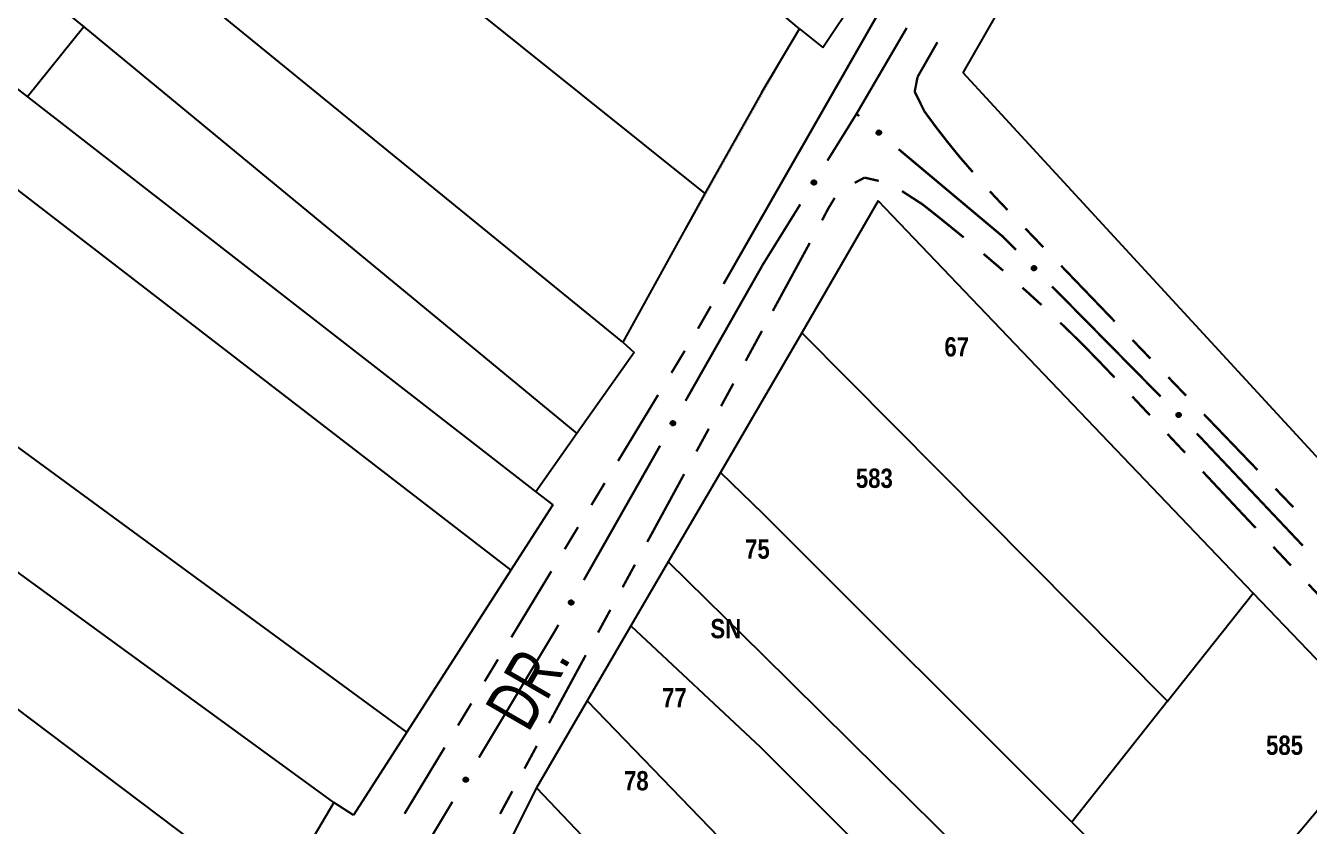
# Model space of a CAD drawing. Extents: x 201549 to 203722, y 4857623 to 4859778.
# Drawn here: x 202261.4 to 202361.1, y 4859277.8 to 4859340 of the extents above; entities that cross this region are included whole.
import ezdxf
from ezdxf.enums import TextEntityAlignment as Align

# ---------------------------------------------------------------- set-up
doc = ezdxf.new("R2010")
doc.units = 0
doc.header["$LTSCALE"] = 1.5
doc.header["$MEASUREMENT"] = 0
for name, color, linetype in [('CD-MALHA-LOTES', 40, 'CONTINUOUS'), ('RU-QUADRAS', 6, 'CONTINUOUS'), ('SV-EIXO-RUA-N-PAV', 6, 'CONTINUOUS'), ('SV-RUA-NAO-PAV-S-GUIA-C-GUIA', 7, 'CONTINUOUS'), ('SV-TXT-RUA-N-PAV-S-GUIA-C-GUIA', 7, 'CONTINUOUS'), ('Th_NmrPort', 1, 'CONTINUOUS')]:
    doc.layers.add(name, color=color, linetype=linetype)
doc.styles.add('ARIAL', font='ARIAL.TTF')
doc.styles.get("Standard").update_dxf_attribs({"font": 'swisscbo.ttf'})

msp = doc.modelspace()

# ---------------------------------------------------------------- linework, layer by layer
at = {"layer": 'CD-MALHA-LOTES', "linetype": 'Continuous'}
for p, q in [((202334.2, 4859336.31), (202359.63, 4859380.78)), ((202275.3, 4859358.1), (202314.15, 4859326.96)), ((202239.23, 4859351.81), (202261.57, 4859334.45)), ((202307.78, 4859315.41), (202267.56, 4859348.19)), ((202235.25, 4859346.92), (202299.1, 4859297.7)), ((202323.32, 4859338.28), (202327.14, 4859344.02)), ((202263.11, 4859342.22), (202265.95, 4859339.88)), ((202321.5, 4859339.72), (202318.59, 4859342.21)), ((202265.95, 4859339.88), (202261.57, 4859334.45)), ((202265.95, 4859339.88), (202304.23, 4859308.33)), ((202318.59, 4859334.81), (202321.5, 4859339.72)), ((202321.5, 4859339.72), (202323.32, 4859338.28)), ((202369.96, 4859297.49), (202334.2, 4859336.31)), ((202261.57, 4859334.45), (202301.04, 4859303.8)), ((202318.59, 4859334.81), (202314.15, 4859326.96)), ((202314.15, 4859326.96), (202307.78, 4859315.41)), ((202327.6, 4859326.37), (202321.68, 4859316.14)), ((202356.73, 4859295.93), (202327.6, 4859326.37)), ((202210.12, 4859325.14), (202280.74, 4859271.88)), ((202291.02, 4859285.14), (202244.23, 4859319.4)), ((202307.78, 4859315.41), (202308.67, 4859314.62)), ((202321.68, 4859316.14), (202318.59, 4859310.8)), ((202321.68, 4859316.14), (202350.07, 4859287.55)), ((202308.67, 4859314.62), (202304.23, 4859308.33)), ((202285.35, 4859279.67), (202239.3, 4859313.24)), ((202318.59, 4859310.8), (202315.37, 4859305.29)), ((202304.23, 4859308.33), (202301.04, 4859303.8)), ((202315.37, 4859305.29), (202311.32, 4859298.36)), ((202315.37, 4859305.29), (202318.65, 4859302.12)), ((202301.04, 4859303.8), (202302.35, 4859302.79)), ((202302.35, 4859302.79), (202299.1, 4859297.7)), ((202342.63, 4859278.16), (202318.65, 4859302.12)), ((202311.32, 4859298.36), (202308.42, 4859293.39)), ((202311.32, 4859298.36), (202318.64, 4859291.17)), ((202299.1, 4859297.7), (202291.02, 4859285.14)), ((202350.07, 4859287.55), (202356.73, 4859295.93)), ((202366.91, 4859285.29), (202356.73, 4859295.93)), ((202308.42, 4859293.39), (202305.02, 4859287.56)), ((202308.42, 4859293.39), (202318.48, 4859283.98)), ((202347.63, 4859262.52), (202318.64, 4859291.17)), ((202305.02, 4859287.56), (202301.08, 4859280.82)), ((202305.02, 4859287.56), (202318.83, 4859273.29)), ((202350.07, 4859287.55), (202342.63, 4859278.16)), ((202352.58, 4859268.23), (202366.91, 4859285.29)), ((202291.02, 4859285.14), (202286.88, 4859278.69)), ((202331.42, 4859271.05), (202318.48, 4859283.98)), ((202301.08, 4859280.82), (202296.66, 4859272.06)), ((202301.08, 4859280.82), (202318.59, 4859262.44)), ((202285.35, 4859279.67), (202280.74, 4859271.88)), ((202286.88, 4859278.69), (202285.35, 4859279.67)), ((202342.63, 4859278.16), (202352.58, 4859268.23))]:
    msp.add_line(p, q, dxfattribs=at)
at = {"layer": 'RU-QUADRAS', "linetype": 'Continuous'}
msp.add_lwpolyline([(202366.34, 4859415.34, 0.01, 0.01, 0), (202357.44, 4859399.1, 0.01, 0.01, 0), (202353.69, 4859393, 0.01, 0.01, 0), (202340.18, 4859371.7, 0.01, 0.01, 0), (202338.96, 4859372.54, 0.01, 0.01, 0), (202332.55, 4859362.51, 0.01, 0.01, 0), (202330.49, 4859364.15, 0.01, 0.01, 0), (202328.19, 4859360.71, 0.01, 0.01, 0), (202331.03, 4859358.3, 0.01, 0.01, 0), (202328.84, 4859354.56, 0.01, 0.01, 0), (202327.32, 4859355.65, 0.01, 0.01, 0), (202322.4, 4859347.78, 0.01, 0.01, 0), (202327.14, 4859344.02, 0.01, 0.01, 0), (202323.32, 4859338.28, 0.01, 0.01, 0), (202321.5, 4859339.72, 0.01, 0.01, 0), (202307.78, 4859315.41, 0.01, 0.01, 0), (202308.67, 4859314.62, 0.01, 0.01, 0), (202301.04, 4859303.8, 0.01, 0.01, 0), (202302.35, 4859302.79, 0.01, 0.01, 0), (202286.88, 4859278.69, 0.01, 0.01, 0), (202285.35, 4859279.67, 0.01, 0.01, 0), (202232.19, 4859189.84, 0.01, 0.01, 0)], format="xyseb", dxfattribs=at)
for points in [[(202334.2, 4859336.31, 0.01, 0.01, 0), (202359.63, 4859380.78, 0.01, 0.01, 0), (202431.07, 4859305.95, 0.01, 0.01, 0), (202473.24, 4859258.37, 0.01, 0.01, 0), (202504.96, 4859225.34, 0.01, 0.01, 0), (202609.09, 4859113.89, 0.01, 0.01, 0), (202649.91, 4859068.53, 0.01, 0.01, 0), (202690.97, 4859026.08, 0.01, 0.01, 0), (202707.86, 4859007.86, 0.01, 0.01, 0), (202732.76, 4858982.37, 0.01, 0.01, 0), (202786.51, 4858923.72, 0.01, 0.01, 0), (202817.55, 4858891.17, 0.01, 0.01, 0), (202785.28, 4858854.63, 0.01, 0.01, 0), (202645.57, 4859005.19, 0.01, 0.01, 0), (202637.52, 4859012.98, 0.01, 0.01, 0), (202489.97, 4859168.83, 0.01, 0.01, 0), (202473.82, 4859188.57, 0.01, 0.01, 0.016393216), (202447.13, 4859214.72, 0.01, 0.01, -0.003003976)], [(202296.66, 4859272.06, 0.01, 0.01, 0), (202301.08, 4859280.82, 0.01, 0.01, 0), (202327.6, 4859326.37, 0.01, 0.01, 0), (202458, 4859190.14, 0.01, 0.01, 0), (202492.25, 4859148.12, 0.01, 0.01, 0), (202461.35, 4859098.41, 0.01, 0.01, 0), (202440.06, 4859120.37, 0.01, 0.01, 0), (202413.97, 4859149.89, 0.01, 0.01, 0), (202334.25, 4859234.84, 0.01, 0.01, 0), (202328.48, 4859239.81, 0.01, 0.01, 0), (202318.59, 4859250.54, 0.01, 0.01, 0)]]:
    msp.add_lwpolyline(points, format="xyseb", close=True, dxfattribs=at)
at = {"layer": 'SV-EIXO-RUA-N-PAV', "const_width": 0.18}
for points in [[(202329.824136, 4859339.79996), (202326.291448, 4859333.756773)], [(202325.925637, 4859333.130998), (202323.669651, 4859329.499551)], [(202326.291448, 4859333.756773), (202325.925637, 4859333.130998)], [(202326.130805, 4859332.958935), (202325.925637, 4859333.130998)], [(202337.317045, 4859323.577636), (202329.195667, 4859330.3886)], [(202321.55886, 4859326.101822), (202318.920371, 4859321.854661)], [(202337.598394, 4859323.29238), (202337.317045, 4859323.577636)], [(202338.300607, 4859322.580413), (202337.598394, 4859323.29238)], [(202318.58, 4859321.29285), (202312.656418, 4859310.856799)], [(202318.58, 4859321.29285), (202312.656418, 4859310.856799)], [(202318.920371, 4859321.854661), (202318.58, 4859321.306767)], [(202349.536023, 4859311.18895), (202341.109461, 4859319.732547)], [(202360.574766, 4859299.607667), (202352.335284, 4859308.331825)], [(202310.68189, 4859307.378115), (202304.758308, 4859296.942063)], [(202310.68189, 4859307.378115), (202304.758308, 4859296.942063)], [(202302.783781, 4859293.463379), (202302.547131, 4859293.046455)], [(202302.783781, 4859293.463379), (202302.547131, 4859293.046455)], [(202302.547131, 4859293.046455), (202296.619834, 4859283.167626)], [(202302.547131, 4859293.046455), (202296.619834, 4859283.167626)], [(202294.561851, 4859279.737654), (202290.445885, 4859272.877711)], [(202294.561851, 4859279.737654), (202290.445885, 4859272.877711)]]:
    msp.add_lwpolyline(points, dxfattribs=at)
at = {"layer": 'SV-EIXO-RUA-N-PAV'}
for points in [[(202327.70259, 4859331.497095), (202327.653935, 4859331.49213), (202327.611102, 4859331.497811), (202327.576742, 4859331.512833), (202327.549839, 4859331.534024), (202327.524759, 4859331.558803), (202327.504984, 4859331.589365), (202327.49055, 4859331.628146), (202327.485227, 4859331.67692), (202327.493931, 4859331.720415), (202327.506855, 4859331.75489), (202327.527337, 4859331.784214), (202327.551817, 4859331.808175), (202327.584242, 4859331.827666), (202327.623686, 4859331.84191), (202327.672859, 4859331.846076), (202327.714813, 4859331.840218), (202327.747667, 4859331.824816), (202327.777017, 4859331.804038), (202327.802319, 4859331.778434), (202327.821557, 4859331.748322), (202327.835827, 4859331.708582), (202327.839296, 4859331.659993), (202327.833931, 4859331.618083), (202327.818994, 4859331.585022), (202327.797888, 4859331.556587), (202327.77334, 4859331.531129), (202327.743446, 4859331.509972), (202327.70259, 4859331.497095)], [(202322.783581, 4859327.864644), (202322.795382, 4859327.81718), (202322.795818, 4859327.773975), (202322.78581, 4859327.737834), (202322.768639, 4859327.708204), (202322.747658, 4859327.67987), (202322.720202, 4859327.65597), (202322.683853, 4859327.636193), (202322.636323, 4859327.624022), (202322.592034, 4859327.626484), (202322.556077, 4859327.6344), (202322.52415, 4859327.650526), (202322.496966, 4859327.671369), (202322.473083, 4859327.70071), (202322.453401, 4859327.737742), (202322.442319, 4859327.785831), (202322.442182, 4859327.828191), (202322.45278, 4859327.862893), (202322.469195, 4859327.894889), (202322.490962, 4859327.923559), (202322.518049, 4859327.946865), (202322.55537, 4859327.966614), (202322.602978, 4859327.976923), (202322.645226, 4859327.977542), (202322.680068, 4859327.967434), (202322.711204, 4859327.950564), (202322.739879, 4859327.929866), (202322.765053, 4859327.903267), (202322.783581, 4859327.864644)], [(202339.727555, 4859320.976885), (202339.678648, 4859320.976529), (202339.636542, 4859320.986224), (202339.603751, 4859321.004418), (202339.578967, 4859321.028051), (202339.556334, 4859321.055085), (202339.539529, 4859321.087375), (202339.528816, 4859321.127345), (202339.528115, 4859321.176403), (202339.540882, 4859321.218884), (202339.556999, 4859321.251986), (202339.580155, 4859321.279249), (202339.606785, 4859321.300795), (202339.640903, 4859321.317142), (202339.681515, 4859321.327603), (202339.730862, 4859321.327114), (202339.772076, 4859321.317326), (202339.803331, 4859321.298895), (202339.830591, 4859321.275443), (202339.853367, 4859321.247566), (202339.86968, 4859321.215775), (202339.880139, 4859321.174866), (202339.879011, 4859321.126167), (202339.869718, 4859321.08495), (202339.851731, 4859321.053444), (202339.828037, 4859321.027126), (202339.801199, 4859321.004096), (202339.769443, 4859320.985852), (202339.727555, 4859320.976885)], [(202311.835813, 4859309.188072), (202311.849485, 4859309.141113), (202311.851632, 4859309.097959), (202311.843064, 4859309.061451), (202311.82708, 4859309.031163), (202311.807238, 4859309.00202), (202311.78075, 4859308.977051), (202311.745213, 4859308.95585), (202311.698203, 4859308.941805), (202311.653851, 4859308.942511), (202311.617609, 4859308.948996), (202311.585068, 4859308.963845), (202311.557079, 4859308.983595), (202311.532053, 4859309.011966), (202311.510919, 4859309.048189), (202311.497941, 4859309.095801), (202311.496125, 4859309.138123), (202311.505341, 4859309.173218), (202311.520475, 4859309.205838), (202311.541089, 4859309.235349), (202311.567231, 4859309.259709), (202311.603741, 4859309.280921), (202311.650903, 4859309.293109), (202311.693094, 4859309.295401), (202311.728309, 4859309.286681), (202311.760088, 4859309.271058), (202311.789561, 4859309.251512), (202311.815769, 4859309.225931), (202311.835813, 4859309.188072)], [(202311.835813, 4859309.188072), (202311.849485, 4859309.141113), (202311.851632, 4859309.097959), (202311.843064, 4859309.061451), (202311.82708, 4859309.031163), (202311.807238, 4859309.00202), (202311.78075, 4859308.977051), (202311.745213, 4859308.95585), (202311.698203, 4859308.941805), (202311.653851, 4859308.942511), (202311.617609, 4859308.948996), (202311.585068, 4859308.963845), (202311.557079, 4859308.983595), (202311.532053, 4859309.011966), (202311.510919, 4859309.048189), (202311.497941, 4859309.095801), (202311.496125, 4859309.138123), (202311.505341, 4859309.173218), (202311.520475, 4859309.205838), (202311.541089, 4859309.235349), (202311.567231, 4859309.259709), (202311.603741, 4859309.280921), (202311.650903, 4859309.293109), (202311.693094, 4859309.295401), (202311.728309, 4859309.286681), (202311.760088, 4859309.271058), (202311.789561, 4859309.251512), (202311.815769, 4859309.225931), (202311.835813, 4859309.188072)], [(202350.962971, 4859309.585421), (202350.914064, 4859309.585066), (202350.871958, 4859309.594761), (202350.839167, 4859309.612955), (202350.814382, 4859309.636588), (202350.79175, 4859309.663622), (202350.774945, 4859309.695912), (202350.764232, 4859309.735882), (202350.763531, 4859309.78494), (202350.776297, 4859309.827421), (202350.792415, 4859309.860523), (202350.81557, 4859309.887786), (202350.842201, 4859309.909332), (202350.876319, 4859309.925679), (202350.91693, 4859309.93614), (202350.966277, 4859309.935651), (202351.007492, 4859309.925863), (202351.038747, 4859309.907432), (202351.066007, 4859309.88398), (202351.088782, 4859309.856103), (202351.105096, 4859309.824312), (202351.115555, 4859309.783403), (202351.114427, 4859309.734704), (202351.105134, 4859309.693486), (202351.087147, 4859309.661981), (202351.063453, 4859309.635662), (202351.036615, 4859309.612633), (202351.004859, 4859309.594389), (202350.962971, 4859309.585421)], [(202303.937703, 4859295.273337), (202303.951375, 4859295.226378), (202303.953522, 4859295.183224), (202303.944954, 4859295.146715), (202303.92897, 4859295.116428), (202303.909128, 4859295.087284), (202303.88264, 4859295.062315), (202303.847103, 4859295.041114), (202303.800094, 4859295.02707), (202303.755742, 4859295.027775), (202303.7195, 4859295.034261), (202303.686958, 4859295.049109), (202303.65897, 4859295.068859), (202303.633943, 4859295.097231), (202303.61281, 4859295.133454), (202303.599831, 4859295.181066), (202303.598016, 4859295.223387), (202303.607231, 4859295.258483), (202303.622366, 4859295.291103), (202303.64298, 4859295.320613), (202303.669122, 4859295.344974), (202303.705631, 4859295.366186), (202303.752794, 4859295.378373), (202303.794984, 4859295.380666), (202303.830199, 4859295.371946), (202303.861979, 4859295.356322), (202303.891451, 4859295.336776), (202303.917659, 4859295.311195), (202303.937703, 4859295.273337)], [(202303.937703, 4859295.273337), (202303.951375, 4859295.226378), (202303.953522, 4859295.183224), (202303.944954, 4859295.146715), (202303.92897, 4859295.116428), (202303.909128, 4859295.087284), (202303.88264, 4859295.062315), (202303.847103, 4859295.041114), (202303.800094, 4859295.02707), (202303.755742, 4859295.027775), (202303.7195, 4859295.034261), (202303.686958, 4859295.049109), (202303.65897, 4859295.068859), (202303.633943, 4859295.097231), (202303.61281, 4859295.133454), (202303.599831, 4859295.181066), (202303.598016, 4859295.223387), (202303.607231, 4859295.258483), (202303.622366, 4859295.291103), (202303.64298, 4859295.320613), (202303.669122, 4859295.344974), (202303.705631, 4859295.366186), (202303.752794, 4859295.378373), (202303.794984, 4859295.380666), (202303.830199, 4859295.371946), (202303.861979, 4859295.356322), (202303.891451, 4859295.336776), (202303.917659, 4859295.311195), (202303.937703, 4859295.273337)], [(202295.759159, 4859281.519209), (202295.771692, 4859281.471934), (202295.772796, 4859281.42874), (202295.763348, 4859281.392449), (202295.746637, 4859281.362557), (202295.726097, 4859281.333901), (202295.699014, 4859281.30958), (202295.662975, 4859281.289243), (202295.61564, 4859281.276338), (202295.571318, 4859281.278115), (202295.535243, 4859281.285474), (202295.50307, 4859281.301104), (202295.475567, 4859281.321524), (202295.451233, 4859281.350492), (202295.430981, 4859281.387215), (202295.419156, 4859281.435127), (202295.418363, 4859281.47748), (202295.428424, 4859281.512342), (202295.444342, 4859281.544587), (202295.465663, 4859281.573591), (202295.492386, 4859281.597313), (202295.529397, 4859281.617637), (202295.57684, 4859281.628682), (202295.619073, 4859281.629954), (202295.654068, 4859281.620386), (202295.68546, 4859281.604), (202295.714452, 4859281.583747), (202295.740035, 4859281.557541), (202295.759159, 4859281.519209)], [(202295.759159, 4859281.519209), (202295.771692, 4859281.471934), (202295.772796, 4859281.42874), (202295.763348, 4859281.392449), (202295.746637, 4859281.362557), (202295.726097, 4859281.333901), (202295.699014, 4859281.30958), (202295.662975, 4859281.289243), (202295.61564, 4859281.276338), (202295.571318, 4859281.278115), (202295.535243, 4859281.285474), (202295.50307, 4859281.301104), (202295.475567, 4859281.321524), (202295.451233, 4859281.350492), (202295.430981, 4859281.387215), (202295.419156, 4859281.435127), (202295.418363, 4859281.47748), (202295.428424, 4859281.512342), (202295.444342, 4859281.544587), (202295.465663, 4859281.573591), (202295.492386, 4859281.597313), (202295.529397, 4859281.617637), (202295.57684, 4859281.628682), (202295.619073, 4859281.629954), (202295.654068, 4859281.620386), (202295.68546, 4859281.604), (202295.714452, 4859281.583747), (202295.740035, 4859281.557541), (202295.759159, 4859281.519209)]]:
    msp.add_lwpolyline(points, close=True, dxfattribs=at)
for points in [[(202327.743446, 4859331.509972), (202327.485227, 4859331.67692)], [(202327.70259, 4859331.497095), (202327.49055, 4859331.628146)], [(202327.72353, 4859331.505452), (202327.491798, 4859331.65171)], [(202327.75486, 4859331.523698), (202327.492808, 4859331.695384)], [(202327.77334, 4859331.531129), (202327.493931, 4859331.720415)], [(202327.782008, 4859331.545452), (202327.503059, 4859331.73309)], [(202327.675977, 4859331.495467), (202327.503704, 4859331.604326)], [(202327.653935, 4859331.49213), (202327.504984, 4859331.589365)], [(202327.797888, 4859331.556587), (202327.506855, 4859331.75489)], [(202327.806728, 4859331.572804), (202327.520122, 4859331.770424)], [(202327.629504, 4859331.495263), (202327.522288, 4859331.569151)], [(202327.611102, 4859331.497811), (202327.524759, 4859331.558803)], [(202327.818994, 4859331.585022), (202327.527337, 4859331.784214)], [(202327.824297, 4859331.604372), (202327.542212, 4859331.79464)], [(202327.833931, 4859331.618083), (202327.551817, 4859331.808175)], [(202327.835594, 4859331.6412), (202327.572328, 4859331.815686)], [(202327.839296, 4859331.659993), (202327.584242, 4859331.827666)], [(202327.833636, 4859331.685583), (202327.606626, 4859331.833224)], [(202327.835827, 4859331.708582), (202327.623686, 4859331.84191)], [(202327.822944, 4859331.730167), (202327.654515, 4859331.839364)], [(202327.821557, 4859331.748322), (202327.672859, 4859331.846076)], [(202327.808204, 4859331.76568), (202327.699066, 4859331.839399)], [(202327.802319, 4859331.778434), (202327.714813, 4859331.840218)], [(202322.490962, 4859327.923559), (202322.442182, 4859327.828191)], [(202322.518049, 4859327.946865), (202322.442319, 4859327.785831)], [(202322.502755, 4859327.93119), (202322.44522, 4859327.812719)], [(202322.535824, 4859327.950806), (202322.451559, 4859327.768621)], [(202322.55537, 4859327.966614), (202322.453401, 4859327.737742)], [(202322.578447, 4859327.9677), (202322.464414, 4859327.722082)], [(202322.602978, 4859327.976923), (202322.473083, 4859327.70071)], [(202322.622106, 4859327.975918), (202322.486629, 4859327.690611)], [(202322.645226, 4859327.977542), (202322.496966, 4859327.671369)], [(202322.660162, 4859327.969946), (202322.511724, 4859327.663776)], [(202322.680068, 4859327.967434), (202322.52415, 4859327.650526)], [(202322.693898, 4859327.95702), (202322.538822, 4859327.645335)], [(202322.711204, 4859327.950564), (202322.556077, 4859327.6344)], [(202322.724473, 4859327.93642), (202322.578195, 4859327.633726)], [(202322.739879, 4859327.929866), (202322.592034, 4859327.626484)], [(202322.74985, 4859327.912623), (202322.616972, 4859327.628914)], [(202322.765053, 4859327.903267), (202322.636323, 4859327.624022)], [(202322.772346, 4859327.88419), (202322.66035, 4859327.634094)], [(202322.783581, 4859327.864644), (202322.683853, 4859327.636193)], [(202322.788959, 4859327.838529), (202322.705572, 4859327.652586)], [(202322.795382, 4859327.81718), (202322.720202, 4859327.65597)], [(202322.795737, 4859327.792552), (202322.737763, 4859327.67596)], [(202322.795818, 4859327.773975), (202322.747658, 4859327.67987)], [(202339.769443, 4859320.985852), (202339.528115, 4859321.176403)], [(202339.727555, 4859320.976885), (202339.528816, 4859321.127345)], [(202339.749189, 4859320.98323), (202339.53228, 4859321.150686)], [(202339.7821, 4859320.998441), (202339.537404, 4859321.19407)], [(202339.801199, 4859321.004096), (202339.540882, 4859321.218884)], [(202339.811179, 4859321.017538), (202339.551164, 4859321.230641)], [(202339.828037, 4859321.027126), (202339.556999, 4859321.251986)], [(202339.838367, 4859321.042438), (202339.571672, 4859321.266201)], [(202339.851731, 4859321.053444), (202339.580155, 4859321.279249)], [(202339.858835, 4859321.072208), (202339.595946, 4859321.288226)], [(202339.869718, 4859321.08495), (202339.606785, 4859321.300795)], [(202339.873554, 4859321.107807), (202339.627912, 4859321.306338)], [(202339.879011, 4859321.126167), (202339.640903, 4859321.317142)], [(202339.87579, 4859321.152176), (202339.663711, 4859321.320564)], [(202339.880139, 4859321.174866), (202339.681515, 4859321.327603)], [(202339.869348, 4859321.197571), (202339.711966, 4859321.322161)], [(202339.86968, 4859321.215775), (202339.730862, 4859321.327114)], [(202339.858023, 4859321.234314), (202339.756322, 4859321.317996)], [(202339.853367, 4859321.247566), (202339.772076, 4859321.317326)], [(202339.678648, 4859320.976529), (202339.539529, 4859321.087375)], [(202339.700907, 4859320.977773), (202339.539666, 4859321.102391)], [(202339.654622, 4859320.981952), (202339.55485, 4859321.06562)], [(202339.636542, 4859320.986224), (202339.556334, 4859321.055085)], [(202311.541089, 4859309.235349), (202311.496125, 4859309.138123)], [(202311.541089, 4859309.235349), (202311.496125, 4859309.138123)], [(202311.567231, 4859309.259709), (202311.497941, 4859309.095801)], [(202311.567231, 4859309.259709), (202311.497941, 4859309.095801)], [(202311.552571, 4859309.243441), (202311.499775, 4859309.122783)], [(202311.552571, 4859309.243441), (202311.499775, 4859309.122783)], [(202311.584837, 4859309.264352), (202311.507856, 4859309.078971)], [(202311.584837, 4859309.264352), (202311.507856, 4859309.078971)], [(202311.603741, 4859309.280921), (202311.510919, 4859309.048189)], [(202311.603741, 4859309.280921), (202311.510919, 4859309.048189)], [(202311.626757, 4859309.282921), (202311.522544, 4859309.032978)], [(202311.626757, 4859309.282921), (202311.522544, 4859309.032978)], [(202311.650903, 4859309.293109), (202311.532053, 4859309.011966)], [(202311.650903, 4859309.293109), (202311.532053, 4859309.011966)], [(202311.670056, 4859309.292862), (202311.545988, 4859309.002411)], [(202311.670056, 4859309.292862), (202311.545988, 4859309.002411)], [(202311.693094, 4859309.295401), (202311.557079, 4859308.983595)], [(202311.693094, 4859309.295401), (202311.557079, 4859308.983595)], [(202311.708319, 4859309.288403), (202311.572127, 4859308.976592)], [(202311.708319, 4859309.288403), (202311.572127, 4859308.976592)], [(202311.728309, 4859309.286681), (202311.585068, 4859308.963845)], [(202311.728309, 4859309.286681), (202311.585068, 4859308.963845)], [(202311.742541, 4859309.276823), (202311.599934, 4859308.959239)], [(202311.742541, 4859309.276823), (202311.599934, 4859308.959239)], [(202311.760088, 4859309.271058), (202311.617609, 4859308.948996)], [(202311.760088, 4859309.271058), (202311.617609, 4859308.948996)], [(202311.773908, 4859309.25745), (202311.639737, 4859308.949199)], [(202311.773908, 4859309.25745), (202311.639737, 4859308.949199)], [(202311.789561, 4859309.251512), (202311.653851, 4859308.942511)], [(202311.789561, 4859309.251512), (202311.653851, 4859308.942511)], [(202311.800207, 4859309.234677), (202311.678673, 4859308.945927)], [(202311.800207, 4859309.234677), (202311.678673, 4859308.945927)], [(202311.815769, 4859309.225931), (202311.698203, 4859308.941805)], [(202311.815769, 4859309.225931), (202311.698203, 4859308.941805)], [(202311.823812, 4859309.207158), (202311.721812, 4859308.952821)], [(202311.823812, 4859309.207158), (202311.721812, 4859308.952821)], [(202311.835813, 4859309.188072), (202311.745213, 4859308.95585)], [(202311.835813, 4859309.188072), (202311.745213, 4859308.95585)], [(202351.004859, 4859309.594389), (202350.763531, 4859309.78494)], [(202350.962971, 4859309.585421), (202350.764232, 4859309.735882)], [(202350.984605, 4859309.591766), (202350.767696, 4859309.759223)], [(202351.017516, 4859309.606978), (202350.772819, 4859309.802607)], [(202350.914064, 4859309.585066), (202350.774945, 4859309.695912)], [(202350.936323, 4859309.58631), (202350.775082, 4859309.710927)], [(202351.036615, 4859309.612633), (202350.776297, 4859309.827421)], [(202351.046594, 4859309.626075), (202350.78658, 4859309.839178)], [(202350.890037, 4859309.590489), (202350.790266, 4859309.674157)], [(202350.871958, 4859309.594761), (202350.79175, 4859309.663622)], [(202351.063453, 4859309.635662), (202350.792415, 4859309.860523)], [(202351.073783, 4859309.650974), (202350.807088, 4859309.874737)], [(202351.087147, 4859309.661981), (202350.81557, 4859309.887786)], [(202351.094251, 4859309.680745), (202350.831362, 4859309.896762)], [(202351.105134, 4859309.693486), (202350.842201, 4859309.909332)], [(202351.108969, 4859309.716344), (202350.863328, 4859309.914875)], [(202351.114427, 4859309.734704), (202350.876319, 4859309.925679)], [(202351.111205, 4859309.760713), (202350.899127, 4859309.929101)], [(202351.115555, 4859309.783403), (202350.91693, 4859309.93614)], [(202351.104764, 4859309.806107), (202350.947382, 4859309.930698)], [(202351.105096, 4859309.824312), (202350.966277, 4859309.935651)], [(202351.093439, 4859309.842851), (202350.991738, 4859309.926533)], [(202351.088782, 4859309.856103), (202351.007492, 4859309.925863)], [(202311.842221, 4859309.162191), (202311.766266, 4859308.97309)], [(202311.842221, 4859309.162191), (202311.766266, 4859308.97309)], [(202311.849485, 4859309.141113), (202311.78075, 4859308.977051)], [(202311.849485, 4859309.141113), (202311.78075, 4859308.977051)], [(202311.850815, 4859309.116518), (202311.797506, 4859308.997721)], [(202311.850815, 4859309.116518), (202311.797506, 4859308.997721)], [(202311.851632, 4859309.097959), (202311.807238, 4859309.00202)], [(202311.851632, 4859309.097959), (202311.807238, 4859309.00202)], [(202303.64298, 4859295.320613), (202303.598016, 4859295.223387)], [(202303.64298, 4859295.320613), (202303.598016, 4859295.223387)], [(202303.669122, 4859295.344974), (202303.599831, 4859295.181066)], [(202303.669122, 4859295.344974), (202303.599831, 4859295.181066)], [(202303.654461, 4859295.328705), (202303.601665, 4859295.208048)], [(202303.654461, 4859295.328705), (202303.601665, 4859295.208048)], [(202303.686727, 4859295.349616), (202303.609746, 4859295.164236)], [(202303.686727, 4859295.349616), (202303.609746, 4859295.164236)], [(202303.705631, 4859295.366186), (202303.61281, 4859295.133454)], [(202303.705631, 4859295.366186), (202303.61281, 4859295.133454)], [(202303.728647, 4859295.368185), (202303.624434, 4859295.118242)], [(202303.728647, 4859295.368185), (202303.624434, 4859295.118242)], [(202303.752794, 4859295.378373), (202303.633943, 4859295.097231)], [(202303.752794, 4859295.378373), (202303.633943, 4859295.097231)], [(202303.771946, 4859295.378127), (202303.647879, 4859295.087676)], [(202303.771946, 4859295.378127), (202303.647879, 4859295.087676)], [(202303.794984, 4859295.380666), (202303.65897, 4859295.068859)], [(202303.794984, 4859295.380666), (202303.65897, 4859295.068859)], [(202303.81021, 4859295.373667), (202303.674018, 4859295.061856)], [(202303.81021, 4859295.373667), (202303.674018, 4859295.061856)], [(202303.830199, 4859295.371946), (202303.686958, 4859295.049109)], [(202303.830199, 4859295.371946), (202303.686958, 4859295.049109)], [(202303.844431, 4859295.362088), (202303.701824, 4859295.044504)], [(202303.844431, 4859295.362088), (202303.701824, 4859295.044504)], [(202303.861979, 4859295.356322), (202303.7195, 4859295.034261)], [(202303.861979, 4859295.356322), (202303.7195, 4859295.034261)], [(202303.875798, 4859295.342715), (202303.741627, 4859295.034464)], [(202303.875798, 4859295.342715), (202303.741627, 4859295.034464)], [(202303.891451, 4859295.336776), (202303.755742, 4859295.027775)], [(202303.891451, 4859295.336776), (202303.755742, 4859295.027775)], [(202303.902097, 4859295.319942), (202303.780564, 4859295.031191)], [(202303.902097, 4859295.319942), (202303.780564, 4859295.031191)], [(202303.917659, 4859295.311195), (202303.800094, 4859295.02707)], [(202303.917659, 4859295.311195), (202303.800094, 4859295.02707)], [(202303.925702, 4859295.292422), (202303.823702, 4859295.038086)], [(202303.925702, 4859295.292422), (202303.823702, 4859295.038086)], [(202303.937703, 4859295.273337), (202303.847103, 4859295.041114)], [(202303.937703, 4859295.273337), (202303.847103, 4859295.041114)], [(202303.944111, 4859295.247455), (202303.868156, 4859295.058354)], [(202303.944111, 4859295.247455), (202303.868156, 4859295.058354)], [(202303.951375, 4859295.226378), (202303.88264, 4859295.062315)], [(202303.951375, 4859295.226378), (202303.88264, 4859295.062315)], [(202303.952705, 4859295.201783), (202303.899396, 4859295.082986)], [(202303.952705, 4859295.201783), (202303.899396, 4859295.082986)], [(202303.953522, 4859295.183224), (202303.909128, 4859295.087284)], [(202303.953522, 4859295.183224), (202303.909128, 4859295.087284)], [(202295.465663, 4859281.573591), (202295.418363, 4859281.47748)], [(202295.465663, 4859281.573591), (202295.418363, 4859281.47748)], [(202295.492386, 4859281.597313), (202295.419156, 4859281.435127)], [(202295.492386, 4859281.597313), (202295.419156, 4859281.435127)], [(202295.477336, 4859281.581404), (202295.421641, 4859281.462057)], [(202295.477336, 4859281.581404), (202295.421641, 4859281.462057)], [(202295.510098, 4859281.601529), (202295.428661, 4859281.418062)], [(202295.510098, 4859281.601529), (202295.428661, 4859281.418062)], [(202295.529397, 4859281.617637), (202295.430981, 4859281.387215)], [(202295.529397, 4859281.617637), (202295.430981, 4859281.387215)], [(202295.552455, 4859281.61908), (202295.442234, 4859281.371727)], [(202295.552455, 4859281.61908), (202295.442234, 4859281.371727)], [(202295.57684, 4859281.628682), (202295.451233, 4859281.350492)], [(202295.57684, 4859281.628682), (202295.451233, 4859281.350492)], [(202295.595981, 4859281.627972), (202295.464934, 4859281.340604)], [(202295.595981, 4859281.627972), (202295.464934, 4859281.340604)], [(202295.619073, 4859281.629954), (202295.475567, 4859281.321524)], [(202295.619073, 4859281.629954), (202295.475567, 4859281.321524)], [(202295.634125, 4859281.62259), (202295.490441, 4859281.31416)], [(202295.634125, 4859281.62259), (202295.490441, 4859281.31416)], [(202295.654068, 4859281.620386), (202295.50307, 4859281.301104)], [(202295.654068, 4859281.620386), (202295.50307, 4859281.301104)], [(202295.668057, 4859281.610187), (202295.517821, 4859281.296141)], [(202295.668057, 4859281.610187), (202295.517821, 4859281.296141)], [(202295.68546, 4859281.604), (202295.535243, 4859281.285474)], [(202295.68546, 4859281.604), (202295.535243, 4859281.285474)], [(202295.698947, 4859281.590062), (202295.557369, 4859281.285142)], [(202295.698947, 4859281.590062), (202295.557369, 4859281.285142)], [(202295.714452, 4859281.583747), (202295.571318, 4859281.278115)], [(202295.714452, 4859281.583747), (202295.571318, 4859281.278115)], [(202295.724689, 4859281.566661), (202295.596215, 4859281.28093)], [(202295.724689, 4859281.566661), (202295.596215, 4859281.28093)], [(202295.740035, 4859281.557541), (202295.61564, 4859281.276338)], [(202295.740035, 4859281.557541), (202295.61564, 4859281.276338)], [(202295.747622, 4859281.538579), (202295.639508, 4859281.286781)], [(202295.747622, 4859281.538579), (202295.639508, 4859281.286781)], [(202295.759159, 4859281.519209), (202295.662975, 4859281.289243)], [(202295.759159, 4859281.519209), (202295.662975, 4859281.289243)], [(202295.764939, 4859281.493181), (202295.684438, 4859281.30597)], [(202295.764939, 4859281.493181), (202295.684438, 4859281.30597)], [(202295.771692, 4859281.471934), (202295.699014, 4859281.30958)], [(202295.771692, 4859281.471934), (202295.699014, 4859281.30958)], [(202295.772428, 4859281.447314), (202295.716264, 4859281.329839)], [(202295.772428, 4859281.447314), (202295.716264, 4859281.329839)], [(202295.772796, 4859281.42874), (202295.726097, 4859281.333901)], [(202295.772796, 4859281.42874), (202295.726097, 4859281.333901)]]:
    msp.add_lwpolyline(points, dxfattribs=at)
at = {"layer": 'SV-RUA-NAO-PAV-S-GUIA-C-GUIA', "const_width": 0.18}
for points in [[(202390.680412, 4859453.680412), (202369.234097, 4859413.374091), (202342.642004, 4859367.17329), (202318.588669, 4859325.137004)], [(202330.668841, 4859336.002003), (202332.208606, 4859338.693162)], [(202330.494727, 4859335.119534), (202330.668841, 4859336.002003)], [(202330.441979, 4859334.85219), (202330.494727, 4859335.119534)], [(202330.765371, 4859334.200518), (202330.441979, 4859334.85219)], [(202331.209895, 4859333.304751), (202330.765371, 4859334.200518)], [(202331.209895, 4859333.304751), (202331.804306, 4859332.50059)], [(202331.804306, 4859332.50059), (202332.10491, 4859332.093911)], [(202332.10491, 4859332.093911), (202333.020268, 4859330.91281)], [(202333.020268, 4859330.91281), (202333.025534, 4859330.906015)], [(202333.025534, 4859330.906015), (202333.650591, 4859330.13648)], [(202333.650591, 4859330.13648), (202333.971769, 4859329.741063)], [(202333.971769, 4859329.741063), (202334.950746, 4859328.617039)], [(202326.551932, 4859328.182068), (202325.785729, 4859327.772693)], [(202326.679874, 4859328.152604), (202326.551932, 4859328.182068)], [(202327.654366, 4859327.928181), (202326.679874, 4859328.152604)], [(202331.069916, 4859326.090066), (202329.458004, 4859327.136616)], [(202336.27748, 4859327.120773), (202336.961039, 4859326.390878)], [(202324.234318, 4859326.606188), (202323.717604, 4859325.75003)], [(202331.131244, 4859326.041635), (202331.069916, 4859326.090066)], [(202332.343615, 4859325.084233), (202331.131244, 4859326.041635)], [(202336.961039, 4859326.390878), (202337.117077, 4859326.224262)], [(202337.117077, 4859326.224262), (202337.117177, 4859326.224362)], [(202337.117077, 4859326.224262), (202337.65186, 4859325.668069)], [(202318.588669, 4859325.137004), (202315.608791, 4859319.929286)], [(202318.588669, 4859325.137004), (202315.608791, 4859319.929286)], [(202323.714008, 4859325.744072), (202323.288624, 4859324.929981)], [(202323.717604, 4859325.75003), (202323.714008, 4859325.744072)], [(202332.697026, 4859324.797368), (202332.343615, 4859325.084233)], [(202323.288624, 4859324.929981), (202323.253038, 4859324.864516)], [(202334.249857, 4859323.536925), (202332.697026, 4859324.797368)], [(202339.038052, 4859324.226378), (202340.424244, 4859322.784688)], [(202322.297887, 4859323.107334), (202319.432434, 4859317.83579)], [(202335.82351, 4859322.232164), (202335.789554, 4859322.260535)], [(202336.550662, 4859321.611912), (202335.82351, 4859322.232164)], [(202336.966712, 4859321.257026), (202336.550662, 4859321.611912)], [(202337.308285, 4859320.959242), (202336.966712, 4859321.257026)], [(202341.810436, 4859321.342998), (202345.969013, 4859317.017926)], [(202339.222031, 4859319.268147), (202338.808681, 4859319.636864)], [(202339.551351, 4859318.967233), (202339.222031, 4859319.268147)], [(202314.615498, 4859318.19338), (202313.622206, 4859316.457474)], [(202314.615498, 4859318.19338), (202313.622206, 4859316.457474)], [(202340.289579, 4859318.292682), (202339.551351, 4859318.967233)], [(202318.279684, 4859315.715089), (202318.588592, 4859316.283383)], [(202318.279684, 4859315.715089), (202318.588592, 4859316.283383)], [(202342.512452, 4859316.183509), (202341.745468, 4859316.921463)], [(202343.177674, 4859315.525542), (202342.512452, 4859316.183509)], [(202317.324533, 4859313.957908), (202318.279684, 4859315.715089)], [(202317.324533, 4859313.957908), (202318.279684, 4859315.715089)], [(202343.580618, 4859315.126992), (202343.177674, 4859315.525542)], [(202343.884218, 4859314.817908), (202343.580618, 4859315.126992)], [(202347.355205, 4859315.576236), (202348.741397, 4859314.134546)], [(202312.597001, 4859314.740353), (202311.56126, 4859313.029435)], [(202312.597001, 4859314.740353), (202311.56126, 4859313.029435)], [(202344.632814, 4859314.055788), (202343.884218, 4859314.817908)], [(202345.275623, 4859313.381327), (202344.632814, 4859314.055788)], [(202345.66805, 4859312.969576), (202345.275623, 4859313.381327)], [(202315.41423, 4859310.443545), (202316.369381, 4859312.200727)], [(202315.41423, 4859310.443545), (202316.369381, 4859312.200727)], [(202345.963111, 4859312.655141), (202345.66805, 4859312.969576)], [(202350.12759, 4859312.692855), (202351.513782, 4859311.251165)], [(202310.52552, 4859311.318516), (202307.418299, 4859306.185761)], [(202310.52552, 4859311.318516), (202307.418299, 4859306.185761)], [(202348.700246, 4859309.738279), (202347.331679, 4859311.19671)], [(202352.899974, 4859309.809474), (202357.05855, 4859305.484403)], [(202313.503928, 4859306.929183), (202314.459079, 4859308.686364)], [(202313.503928, 4859306.929183), (202314.459079, 4859308.686364)], [(202351.437382, 4859306.821416), (202350.068814, 4859308.279847)], [(202309.683323, 4859299.900457), (202312.548777, 4859305.172001)], [(202309.683323, 4859299.900457), (202312.548777, 4859305.172001)], [(202356.911654, 4859300.987691), (202352.80595, 4859305.362985)], [(202306.382558, 4859304.474843), (202305.346818, 4859302.763924)], [(202306.382558, 4859304.474843), (202305.346818, 4859302.763924)], [(202358.444743, 4859304.042713), (202359.830935, 4859302.601022)], [(202304.311078, 4859301.053006), (202303.275337, 4859299.342087)], [(202304.311078, 4859301.053006), (202303.275337, 4859299.342087)], [(202359.64879, 4859298.070828), (202358.280222, 4859299.529259)], [(202307.773021, 4859296.386095), (202308.728172, 4859298.143276)], [(202307.773021, 4859296.386095), (202308.728172, 4859298.143276)], [(202302.239597, 4859297.631169), (202299.132376, 4859292.498414)], [(202302.239597, 4859297.631169), (202299.132376, 4859292.498414)], [(202362.385925, 4859295.153965), (202361.017357, 4859296.612397)], [(202305.862718, 4859292.871732), (202306.817869, 4859294.628913)], [(202305.862718, 4859292.871732), (202306.817869, 4859294.628913)], [(202298.096635, 4859290.787495), (202297.060895, 4859289.076577)], [(202298.096635, 4859290.787495), (202297.060895, 4859289.076577)], [(202303.818515, 4859289.102075), (202304.908459, 4859291.114067)], [(202303.818515, 4859289.102075), (202304.908459, 4859291.114067)], [(202302.503176, 4859286.665364), (202303.480424, 4859288.47575)], [(202302.503176, 4859286.665364), (202303.480424, 4859288.47575)], [(202303.480424, 4859288.47575), (202303.818515, 4859289.102075)], [(202303.480424, 4859288.47575), (202303.818515, 4859289.102075)], [(202296.025155, 4859287.365658), (202294.989414, 4859285.65474)], [(202296.025155, 4859287.365658), (202294.989414, 4859285.65474)], [(202302.056039, 4859285.835461), (202302.503176, 4859286.665364)], [(202302.056039, 4859285.835461), (202302.503176, 4859286.665364)], [(202293.953674, 4859283.943822), (202290.846453, 4859278.811066)], [(202293.953674, 4859283.943822), (202290.846453, 4859278.811066)], [(202300.158783, 4859282.314038), (202301.107403, 4859284.074754)], [(202300.158783, 4859282.314038), (202301.107403, 4859284.074754)], [(202298.734601, 4859279.67364), (202299.117749, 4859280.383196)], [(202298.734601, 4859279.67364), (202299.117749, 4859280.383196)], [(202299.117749, 4859280.383196), (202299.209653, 4859280.553597)], [(202299.117749, 4859280.383196), (202299.209653, 4859280.553597)], [(202298.375799, 4859279.009169), (202298.734601, 4859279.67364)], [(202298.375799, 4859279.009169), (202298.734601, 4859279.67364)], [(202298.259332, 4859278.793799), (202298.375799, 4859279.009169)], [(202298.259332, 4859278.793799), (202298.375799, 4859279.009169)]]:
    msp.add_lwpolyline(points, dxfattribs=at)

# ---------------------------------------------------------------- texts
at = {"layer": 'SV-TXT-RUA-N-PAV-S-GUIA-C-GUIA', "style": 'ARIAL', "width": 0.7}
msp.add_text('DR.', height=4, rotation=60, dxfattribs=at).set_placement((202300.448464, 4859285.034442))
at = {"layer": 'Th_NmrPort', "color": 1}
for s, p in [('67', (202332.748554, 4859315.047271)), ('583', (202325.878554, 4859304.847271)), ('75', (202317.278554, 4859299.347271)), ('SN', (202314.588554, 4859293.177271)), ('77', (202310.838554, 4859287.807271)), ('585', (202357.718554, 4859284.127271)), ('78', (202307.878554, 4859281.367271))]:
    msp.add_text(s, height=1.5, dxfattribs=at).set_placement(p, align=Align.MIDDLE_LEFT)

doc.saveas('drawing.dxf')
